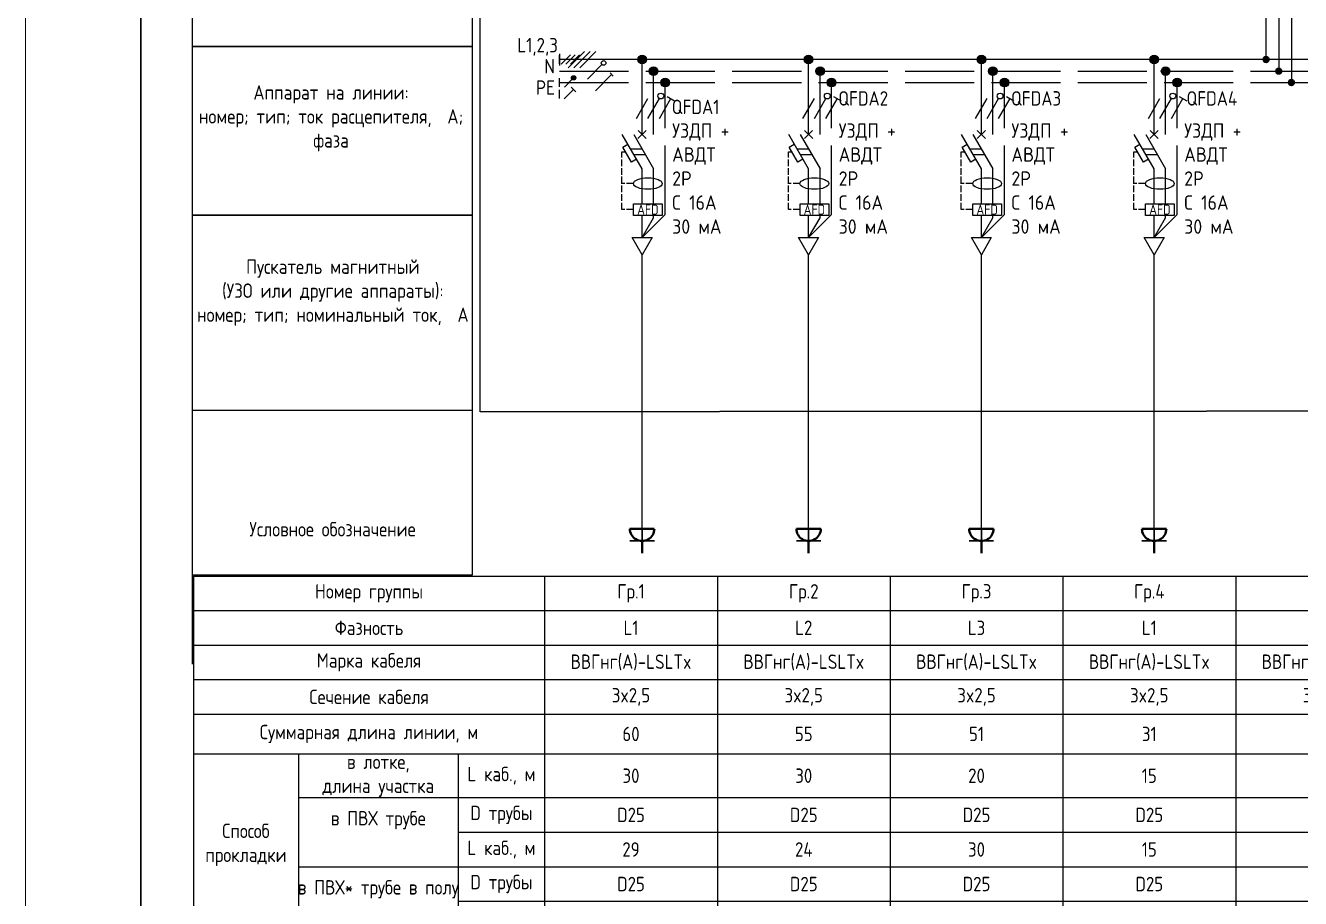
# Model space of a CAD drawing. Header units: millimetres. Extents: x -32 to 417638015, y -35 to 175284279.
# Drawn here: x 1204522 to 1226662, y 38700 to 53860 of the extents above; entities that cross this region are included whole.
import ezdxf
from ezdxf.enums import TextEntityAlignment as Align

# ---------------------------------------------------------------- set-up
doc = ezdxf.new("R2010")
doc.units = ezdxf.units.MM
doc.linetypes.add('ACAD_ISO02W100', pattern=[15, 12, -3])
doc.linetypes.add('DASHED2', pattern=[0.375, 0.25, -0.125])
for name, color, linetype in [('4_Однолинейная схема', 7, 'Continuous'), ('A-HATCH-WALL', 7, 'Continuous'), ('RAMKA', 7, 'Continuous')]:
    doc.layers.add(name, color=color, linetype=linetype)
doc.layers.add('A-ANNO-NOTE', color=7, linetype='Continuous', lineweight=5)
doc.layers.add('ЭОМ_Розетки быт', color=5, linetype='Continuous', lineweight=30)
doc.styles.add('Arial Narrow', font='GOST_Common.ttf', dxfattribs={"width": 0.9, "height": 2.5})
doc.styles.add('DS23_Isopeur', font='isocpeur.ttf')
doc.styles.add('GOST Common', font='GOST_Common.ttf', dxfattribs={"width": 0.9, "height": 350})
doc.styles.add('GOST Common ISO', font='GOST_Common.ttf', dxfattribs={"width": 0.9, "height": 2.5})
doc.styles.add('ISOCPEUR', font='isocpeur.ttf', dxfattribs={"width": 0.85, "height": 275})
doc.styles.add('RAMKA', font='isocpeur.ttf', dxfattribs={"oblique": 15, "height": 5})
doc.styles.get("Standard").update_dxf_attribs({"font": 'arial.ttf'})

# ---------------------------------------------------------------- blocks, each defined once
blk = doc.blocks.new('TSL_Пояснение для щита - TSL_Пояснение для щита-779833-ЩТ-1_1 _Р_ _')
blk.add_line((-75.05, 36.82), (-26.45, 36.82))
blk.add_line((-75.05, 36.82), (-26.45, 36.82))
blk.add_lwpolyline([(-75.05, 150), (-26.5, 150), (-26.5, 8.18), (-75.05, 8.18)], close=True)
at = {"layer": 'A-ANNO-NOTE', "lineweight": 30}
for p, q in [((-75, 130), (-26.41, 130)), ((-75, 100), (-26.41, 100)), ((-75, 70.67), (-26.41, 70.67))]:
    blk.add_line(p, q, dxfattribs=at)
at = {"insert": (-50.75, 16.14), "char_height": 2.5, "width": 48.595, "attachment_point": 5, "style": 'ISOCPEUR'}
blk.add_mtext('Условное обозначение', dxfattribs=at)
at = {"layer": 'A-ANNO-NOTE', "char_height": 2.5, "style": 'Arial Narrow'}
for s, insert, width, attachment_point in [('\\pxqc;Источник питания', (-50.7, 140), 48.5948, 5), ('\\fArial Narrow|b0|i0|c204|p34|; ', (-42.14, 141.21), 0.962, 1), ('\\pxqc;Аппарат на вводе \\P(выключатель автоматический или выключатель нагрузки): \\Pномер; тип; ток расцепителя или номинальный ток, А', (-51.01, 115), 49.2171, 5), ('\\fArial Narrow|b0|i0|c204|p34|; ', (-43.26, 124.54), 0.962, 1), ('\\fArial Narrow|b0|i0|c204|p34|; ', (-39.29, 124.54), 0.962, 1), ('\\fArial Narrow|b0|i0|c204|p34|; ', (-47.03, 120.38), 0.962, 1), ('\\fArial Narrow|b0|i0|c204|p34|; ', (-24.74, 120.38), 0.962, 1), ('\\fArial Narrow|b0|i0|c204|p34|; ', (-19.11, 120.38), 0.962, 1), ('\\fArial Narrow|b0|i0|c204|p34|; ', (-40.55, 116.21), 0.962, 1), ('\\fArial Narrow|b0|i0|c204|p34|; ', (-53.84, 112.04), 0.962, 1), ('\\fArial Narrow|b0|i0|c204|p34|; ', (-35.85, 112.04), 0.962, 1), ('\\fArial Narrow|b0|i0|c204|p34|; ', (-30.23, 112.04), 0.962, 1), ('\\fArial Narrow|b0|i0|c204|p34|; ', (-11.04, 112.04), 0.962, 1), ('\\pxqc;Аппарат на линии: \\P\\pq*;номер; тип; ток расцепителя,  А; фаза', (-51.01, 87.5), 49.2171, 5), ('\\fArial Narrow|b0|i0|c204|p34|; ', (-43.7, 92.88), 0.962, 1), ('\\fArial Narrow|b0|i0|c204|p34|; ', (-39.73, 92.88), 0.962, 1), ('\\fArial Narrow|b0|i0|c204|p34|; ', (-58.58, 88.71), 0.962, 1), ('\\fArial Narrow|b0|i0|c204|p34|; ', (-37.62, 88.71), 0.962, 1), ('\\fArial Narrow|b0|i0|c204|p34|; ', (-10.36, 88.71), 0.481, 1), ('\\fArial Narrow|b0|i0|c204|p34|; ', (-43.17, 72.88), 0.962, 1), ('\\fArial Narrow|b0|i0|c204|p34|; ', (-54.55, 68.71), 0.962, 1), ('\\fArial Narrow|b0|i0|c204|p34|; ', (-48.93, 68.71), 0.962, 1), ('\\fArial Narrow|b0|i0|c204|p34|; ', (-39.2, 68.71), 0.962, 1), ('\\fArial Narrow|b0|i0|c204|p34|; ', (-29.55, 64.54), 0.962, 1), ('Пускатель магнитный\\P(УЗО или другие аппараты):\\Pномер; тип; номинальный ток,  А', (-50.7, 57.23), 48.5948, 5), ('\\fArial Narrow|b0|i0|c204|p34|; ', (-40.12, 10.8), 0.962, 1), ('\\fArial Narrow|b0|i0|c204|p34|; ', (-40.32, 6.63), 0.962, 1), ('\\fArial Narrow|b0|i0|c204|p34|; ', (-38.21, -3.79), 0.962, 1), ('\\fArial Narrow|b0|i0|c204|p34|; ', (-35.76, -43.79), 0.962, 1)]:
    blk.add_mtext(s, dxfattribs=dict(at, insert=insert, width=width, attachment_point=attachment_point))
at = {"layer": 'A-ANNO-NOTE', "char_height": 2.5, "width": 0.962, "attachment_point": 1, "rotation": 90, "style": 'Arial Narrow'}
for insert in [(-31.63, 55.01), (-27.46, 42.11), (-59.96, 39.75), (-31.63, 29.87)]:
    blk.add_mtext('\\fArial Narrow|b0|i0|c204|p34|; ', dxfattribs=dict(at, insert=insert))
blk = doc.blocks.new('TSL_SHM_УГО_Точка - TSL_SHM_УГО_Точка-779818-ЩТ-1_1 _Р_ _')
at = {"layer": 'A-ANNO-NOTE', "lineweight": 30}
h = blk.add_hatch(color=256, dxfattribs=at)
edge = h.paths.add_edge_path()
edge.add_arc((0, 0), 0.5, 0, 360)
blk.add_circle((0, 0), 0.5, dxfattribs=at)
blk = doc.blocks.new('*U870')
at = {"layer": '4_Однолинейная схема'}
for p, q in [((0, 1), (0, -1)), ((347.29, 0), (0, 0))]:
    blk.add_line(p, q, dxfattribs=at)
at = {"layer": '4_Однолинейная схема', "color": 1}
for p, q in [((1.51, -1.41), (4.34, 1.41)), ((2.51, -1.41), (5.34, 1.41)), ((3.51, -1.41), (6.34, 1.41)), ((4.84, -3.41), (7.38, -0.87)), ((6.23, -5.41), (9.06, -2.59))]:
    blk.add_line(p, q, dxfattribs=at)
at = {"layer": '4_Однолинейная схема', "linetype": 'ACAD_ISO02W100'}
for p, q in [((0, -2), (347.29, -2)), ((0, -4), (347.29, -4))]:
    blk.add_line(p, q, dxfattribs=at)
at = {"layer": '4_Однолинейная схема', "color": 1}
blk.add_lwpolyline([(9.34, -2.86), (8.78, -2.31)], dxfattribs=at)
blk.add_circle((7.67, -0.59), 0.404, dxfattribs=at)
at = {"layer": '4_Однолинейная схема', "style": 'GOST Common ISO', "width": 0.9}
for s, p in [('L1,2,3', (-7.33, 1.25)), ('N', (-2.64, -2.41)), ('PE', (-4.09, -6.11))]:
    blk.add_text(s, height=2.5, dxfattribs=at).set_placement(p)
blk = doc.blocks.new('*U874')
at = {"lineweight": -2}
h = blk.add_hatch(color=256, dxfattribs=at)
h.dxf.hatch_style = 1
edge = h.paths.add_edge_path()
edge.add_arc((0, 0), 0.75, 0, 360)
at = {"layer": 'A-HATCH-WALL', "lineweight": -2}
h = blk.add_hatch(color=256, dxfattribs=at)
h.dxf.hatch_style = 1
edge = h.paths.add_edge_path()
edge.add_arc((2, -2), 0.75, 0, 360)
h = blk.add_hatch(color=256, dxfattribs=at)
h.dxf.hatch_style = 1
edge = h.paths.add_edge_path()
edge.add_arc((4, -4), 0.75, 0, 360)
at = {"lineweight": -2}
for points in [[(0, -13), (0, 0)], [(0, -25.05), (0, -19), (-3.46, -13)], [(-1.46, -13), (2, -19)], [(-0.73, -13.73), (0.69, -12.31)], [(0.71, -13.71), (-0.71, -12.29)], [(-0.98, -17.3), (-1.85, -17.8), (-3.35, -15.2), (-2.48, -14.7)], [(-2.02, -15.5), (-0.02, -15.5)], [(-1.44, -16.5), (0.56, -16.5)], [(0, -30.92), (0, -27.05)]]:
    blk.add_lwpolyline(points, dxfattribs=at)
at = {"linetype": 'ACAD_ISO02W100', "lineweight": -2}
for points in [[(2, -13), (2, -2)], [(4, -26.92), (4, -4)], [(2, -25.05), (2, -19)], [(0, -30.92), (4, -26.92)], [(0, -30.92), (2, -27.46), (2, -26.97)]]:
    blk.add_lwpolyline(points, dxfattribs=at)
at = {"color": 1, "lineweight": -2}
for points in [[(4.35, -6.39), (5.65, -7.14)], [(-1, -10.23), (1, -6.77)], [(1, -10.23), (3, -6.77)], [(3, -10.23), (5, -6.77)]]:
    blk.add_lwpolyline(points, dxfattribs=at)
at = {"color": 1, "linetype": 'ACAD_ISO02W100', "lineweight": -2, "ltscale": 0.1}
for points in [[(-3.5, -21.53), (-3.5, -21.53), (-3.5, -16), (-2.89, -16)], [(-1.5, -21.53), (-3.5, -21.53)], [(-1.5, -26.05), (-3.5, -26.05), (-3.5, -21.53)]]:
    blk.add_lwpolyline(points, dxfattribs=at)
at = {"lineweight": -2}
blk.add_lwpolyline([(0, -33.92), (-1.73, -30.92), (1.73, -30.92)], close=True, dxfattribs=at)
for centre in [(0, 0), (2, -2), (4, -4)]:
    blk.add_circle(centre, 0.75, dxfattribs=at)
at = {"color": 1, "lineweight": -2}
blk.add_circle((3.25, -6.33), 0.5, dxfattribs=at)
at = {"lineweight": -2}
blk.add_ellipse((1, -21.53), major_axis=(2.5, 0), ratio=0.4, dxfattribs=at)
at = {"style": 'GOST Common ISO', "width": 0.9}
blk.add_attdef('ФАЗА', text='', height=2.5, dxfattribs=at).set_placement((0, 2), align=Align.CENTER)
at = {"lineweight": -2}
blk.add_wipeout([(-1.49, -25.05), (3.5, -25.05), (3.5, -27.05), (-1.49, -27.05)], dxfattribs=at)
blk.add_lwpolyline([(3.5, -27.05), (-1.49, -27.05), (-1.49, -25.05), (3.5, -25.05)], close=True, dxfattribs=at)
at = {"lineweight": -2, "insert": (1, -26.05), "char_height": 1.75, "attachment_point": 5, "style": 'GOST Common ISO'}
blk.add_mtext_dynamic_manual_height_columns('AFD', width=4.9912, gutter_width=12.5, heights=[0], dxfattribs=at)
blk = doc.blocks.new('*T1221')
at = {"color": 0, "linetype": 'ByBlock', "lineweight": -2, "transparency": 16777216}
for p, q in [((0, 0), (35552, 0)), ((0, 0), (0, -13428)), ((6097, 0), (6097, -13428)), ((9097, 0), (9097, -13428)), ((12097, 0), (12097, -13428)), ((15097, 0), (15097, -13428)), ((18097, 0), (18097, -13428)), ((21097, 0), (21097, -13428)), ((24097, 0), (24097, -13428)), ((27097, 0), (27097, -13428)), ((30097, 0), (30097, -13428)), ((33097, 0), (33097, -13428)), ((35552, 0), (35552, -13428)), ((0, -600), (35552, -600)), ((0, -1200), (35552, -1200)), ((0, -1800), (35552, -1800)), ((0, -2400), (35552, -2400)), ((0, -3087), (35552, -3087)), ((1822, -3087), (1822, -6249)), ((4597, -3087), (4597, -6249)), ((1822, -3849), (35552, -3849)), ((4597, -4449), (35552, -4449)), ((1822, -5049), (35552, -5049)), ((4597, -5649), (35552, -5649)), ((0, -6249), (35552, -6249)), ((0, -7005), (35552, -7005)), ((0, -7605), (35552, -7605)), ((0, -8205), (35552, -8205)), ((0, -8805), (35552, -8805)), ((0, -9405), (35552, -9405)), ((0, -11833), (35552, -11833)), ((0, -13428), (35552, -13428))]:
    blk.add_line(p, q, dxfattribs=at)
at = {"layer": 'Defpoints', "color": 8, "linetype": 'ByBlock', "lineweight": 0, "transparency": 16777216}
for p, q in [((0, -13428), (0, -14322)), ((6097, -13428), (6097, -14322)), ((9097, -13428), (9097, -14322)), ((12097, -13428), (12097, -14322)), ((15097, -13428), (15097, -14322)), ((18097, -13428), (18097, -14322)), ((21097, -13428), (21097, -14322)), ((24097, -13428), (24097, -14322)), ((27097, -13428), (27097, -14322)), ((30097, -13428), (30097, -14322)), ((33097, -13428), (33097, -14322)), ((35552, -13428), (35552, -14322)), ((0, -13678), (35552, -13678)), ((0, -13888), (35552, -13888)), ((0, -14053), (35552, -14053)), ((0, -14322), (35552, -14322))]:
    blk.add_line(p, q, dxfattribs=at)
at = {"color": 0, "transparency": 16777216, "attachment_point": 5, "style": 'ISOCPEUR'}
for s, insert, char_height, width in [('{\\fISOCPEUR|b0|i0|c0;Номер группы', (3048, -300), 250, 6076.6), ('Гр.1', (7597, -300), 250, 2980), ('Гр.2', (10597, -300), 250, 2980), ('Гр.3', (13597, -300), 250, 2980), ('Гр.4', (16597, -300), 250, 2980), ('Гр.5', (19597, -300), 250, 2980), ('Гр.6', (22597, -300), 250, 2980), ('Гр.7', (25597, -300), 250, 2980), ('Гр.8', (28597, -300), 250, 2980), ('Гр.19', (31597, -300), 250, 2980), ('{\\fISOCPEUR|b0|i0|c0;Фазность', (3048, -900), 250, 6076.6), ('L1', (7597, -900), 250, 2980), ('L2', (10597, -900), 250, 2980), ('L3', (13597, -900), 250, 2980), ('L1', (16597, -900), 250, 2980), ('L2', (19597, -900), 250, 2980), ('L3', (22597, -900), 250, 2980), ('L1', (25597, -900), 250, 2980), ('L2', (28597, -900), 250, 2980), ('{\\fISOCPEUR|b0|i0|c0;Марка кабеля', (3048, -1500), 250, 6076.6), ('ВВГнг(A)-LSLTx', (7597, -1500), 250, 2980), ('ВВГнг(A)-LSLTx', (10597, -1500), 250, 2980), ('ВВГнг(A)-LSLTx', (13597, -1500), 250, 2980), ('{\\fISOCPEUR|b0|i0|c0;ВВГнг(A)-LSLTx', (16597, -1500), 250, 2980), ('{\\fISOCPEUR|b0|i0|c0;ВВГнг(A)-LSLTx', (19597, -1500), 250, 2980), ('{\\fISOCPEUR|b0|i0|c0;ВВГнг(A)-LSLTx', (22597, -1500), 250, 2980), ('{\\fISOCPEUR|b0|i0|c0;ВВГнг(A)-LSLTx', (25597, -1500), 250, 2980), ('{\\fISOCPEUR|b0|i0|c0;ВВГнг(A)-LSLTx', (28597, -1500), 250, 2980), ('{\\fISOCPEUR|b0|i0|c0;Сечение кабеля', (3048, -2100), 250, 6076.6), ('3x2,5', (7597, -2100), 250, 2980), ('3x2,5', (10597, -2100), 250, 2980), ('3x2,5', (13597, -2100), 250, 2980), ('3x2,5', (16597, -2100), 250, 2980), ('3x2,5', (19597, -2100), 250, 2980), ('3x2,5', (22597, -2100), 250, 2980), ('3x2,5', (25597, -2100), 250, 2980), ('3x2,5', (28597, -2100), 250, 2980), ('{\\fISOCPEUR|b0|i0|c0;Суммарная длина линии, м', (3048, -2743), 250, 6076.6), ('60', (7597, -2743), 250, 2980), ('55', (10597, -2743), 250, 2980), ('51', (13597, -2743), 250, 2980), ('31', (16597, -2743), 250, 2980), ('33', (19597, -2743), 250, 2980), ('30', (22597, -2743), 250, 2980), ('38', (25597, -2743), 250, 2980), ('8', (28597, -2743), 250, 2980), ('307.3000', (34324, -2743), 50, 2435.33), ('в лотке, \\Pдлина участка', (3209, -3468), 250, 2755.56), ('L каб., м', (5347, -3468), 250, 1479.52), ('30', (7597, -3468), 250, 2980), ('30', (10597, -3468), 250, 2980), ('20', (13597, -3468), 250, 2980), ('15', (16597, -3468), 250, 2980), ('9', (19597, -3468), 250, 2980), ('7', (22597, -3468), 250, 2980), ('15', (25597, -3468), 250, 2980), ('2', (28597, -3468), 250, 2980), ('128.0000', (34324, -3468), 50, 2435.33), ('в ПВХ трубе \\P  ', (3209, -4449), 250, 2755.56), ('D трубы', (5347, -4149), 250, 1479.52), ('D25 ', (7597, -4149), 250, 2980), ('D25 ', (10597, -4149), 250, 2980), ('D25 ', (13597, -4149), 250, 2980), ('D25 ', (16597, -4149), 250, 2980), ('D25 ', (19597, -4149), 250, 2980), ('D25 ', (22597, -4149), 250, 2980), ('D25 ', (25597, -4149), 250, 2980), ('D25 ', (28597, -4149), 250, 2980), ('Способ прокладки', (911, -4668), 250, 1801.52), ('L каб., м', (5347, -4749), 250, 1479.52), ('29', (7597, -4749), 250, 2980), ('24', (10597, -4749), 250, 2980), ('30', (13597, -4749), 250, 2980), ('15', (16597, -4749), 250, 2980), ('22', (19597, -4749), 250, 2980), ('21', (22597, -4749), 250, 2980), ('21', (25597, -4749), 250, 2980), ('6', (28597, -4749), 250, 2980), ('169.3000', (34324, -4749), 50, 2435.33), ('в ПВХ* трубе в полу \\P  ', (3209, -5649), 250, 2755.56), ('D трубы', (5347, -5349), 250, 1479.52), ('D25 ', (7597, -5349), 250, 2980), ('D25 ', (10597, -5349), 250, 2980), ('D25 ', (13597, -5349), 250, 2980), ('D25 ', (16597, -5349), 250, 2980), ('D25 ', (19597, -5349), 250, 2980), ('D25 ', (22597, -5349), 250, 2980), ('D25 ', (25597, -5349), 250, 2980), ('D25 ', (28597, -5349), 250, 2980), ('L каб., м', (5347, -5949), 250, 1479.52), ('1', (7597, -5949), 250, 2980), ('1', (10597, -5949), 250, 2980), ('1', (13597, -5949), 250, 2980), ('1', (16597, -5949), 250, 2980), ('2', (19597, -5949), 250, 2980), ('2', (22597, -5949), 250, 2980), ('2', (25597, -5949), 250, 2980), ('0', (28597, -5949), 250, 2980), ('Установленная мощность, кВт', (3048, -6627), 250, 6076.6), ('1.75', (7597, -6627), 250, 2980), ('1.40', (10597, -6627), 250, 2980), ('1.40', (13597, -6627), 250, 2980), ('1.40', (16597, -6627), 250, 2980), ('1.90', (19597, -6627), 250, 2980), ('1.40', (22597, -6627), 250, 2980), ('1.40', (25597, -6627), 250, 2980), ('1.60', (28597, -6627), 250, 2980), ('12.2500', (34324, -6627), 50, 2435.33), ('Коэффициент мощности', (3048, -7305), 250, 6076.6), ('0,90', (7597, -7305), 250, 2980), ('0,90', (10597, -7305), 250, 2980), ('0,90', (13597, -7305), 250, 2980), ('0,90', (16597, -7305), 250, 2980), ('0,90', (19597, -7305), 250, 2980), ('0,90', (22597, -7305), 250, 2980), ('0,90', (25597, -7305), 250, 2980), ('0,80', (28597, -7305), 250, 2980), ('0.8500', (34324, -7305), 50, 2435.33), ('Ток, А', (3048, -7905), 250, 6076.6), ('8,84', (7597, -7905), 250, 2980), ('7,07', (10597, -7905), 250, 2980), ('7,07', (13597, -7905), 250, 2980), ('7,07', (16597, -7905), 250, 2980), ('9,60', (19597, -7905), 250, 2980), ('7,07', (22597, -7905), 250, 2980), ('7,07', (25597, -7905), 250, 2980), ('9,09', (28597, -7905), 250, 2980), ('21,90', (34324, -7905), 50, 2435.33), ('{\\fISOCPEUR|b0|i0|c0;Потеря напряжения, %', (3048, -8505), 250, 6076.6), ('1,65', (7597, -8505), 250, 2980), ('1,21', (10597, -8505), 250, 2980), ('2,21', (13597, -8505), 250, 2980), ('1,10', (16597, -8505), 250, 2980), ('1,59', (19597, -8505), 250, 2980), ('1,06', (22597, -8505), 250, 2980), ('1,34', (25597, -8505), 250, 2980), ('0,39', (28597, -8505), 250, 2980), ('{\\fISOCPEUR|b0|i0|c0;№ помещения', (3048, -9105), 250, 6076.6), ('322', (7597, -9105), 250, 2980), ('322', (10597, -9105), 250, 2980), ('322', (13597, -9105), 250, 2980), ('313', (16597, -9105), 250, 2980), ('304,321', (19597, -9105), 250, 2980), ('320', (22597, -9105), 250, 2980), ('319', (25597, -9105), 250, 2980), ('312', (28597, -9105), 250, 2980), ('Раб.место учителя, ноутбук.\\PИтер. у-во, Резерв(2шт), {\\W0.85;\\C256;Школьный информатор}', (19597, -10619), 250, 2980), ('Раб.место учителя, ноутбук.\\PИтер. у-во, Моноблок, Резерв', (10597, -10619), 250, 2980), ('Раб.место учителя, ноутбук.\\PИтер. у-во, Резерв(3шт)', (7597, -10619), 250, 2980), ('Раб.место учителя, ноутбук.\\PИтер. у-во, Резерв(2шт)', (22597, -10619), 250, 2980), ('Раб.место учителя, ноутбук.\\PИтер. у-во, Резерв(2шт)', (25597, -10619), 250, 2980), ('Моноблок, Телевизор, \\PРезерв(2шт)', (16597, -10619), 250, 2980), ('Наименование электроприемника', (3048, -10619), 250, 6076.6), ('Моноблок(3шт), Резерв', (13597, -10619), 250, 2980), ('Электросушитель', (28597, -10619), 250, 2980), ('Компьютеры и ноутбуки,  учебное оборудование', (7597, -12631), 250, 2980), ('Компьютеры и ноутбуки,  учебное оборудование', (10597, -12631), 250, 2980), ('Компьютеры и ноутбуки,  учебное оборудование', (13597, -12631), 250, 2980), ('Компьютеры и ноутбуки,  учебное оборудование', (16597, -12631), 250, 2980), ('Компьютеры и ноутбуки,  учебное оборудование', (19597, -12631), 250, 2980), ('Компьютеры и ноутбуки,  учебное оборудование', (25597, -12631), 250, 2980), ('  учебное оборудование', (22597, -12631), 250, 2980), ('Тип оборудования', (3048, -12631), 250, 6076.6), ('Электросушители', (28597, -12631), 250, 2980), ('Резерв', (31597, -12631), 250, 2980)]:
    blk.add_mtext(s, dxfattribs=dict(at, insert=insert, char_height=char_height, width=width))
at = {"color": 255, "transparency": 16777216, "char_height": 10, "attachment_point": 5, "style": 'ISOCPEUR'}
for s, insert, width in [('Коэф спроса', (3048, -13553), 6076.6), ('0,40', (7597, -13553), 2980), ('0,15', (10597, -13553), 2980), ('0,50', (13597, -13553), 2980), ('0,20', (16597, -13553), 2980), ('0,20', (19597, -13553), 2980), ('0,20', (22597, -13553), 2980), ('0,80', (25597, -13553), 2980), ('0,15', (31597, -13553), 2980), ('0,30', (34324, -13553), 2435.33), ('0,70', (7597, -13783), 2980), ('0,21', (10597, -13783), 2980), ('0,70', (13597, -13783), 2980), ('0,28', (16597, -13783), 2980), ('0,38', (19597, -13783), 2980), ('0,28', (22597, -13783), 2980), ('1,12', (25597, -13783), 2980), ('####', (31597, -13783), 2980), ('3.6700', (34324, -13783), 2435.33), ('Полная расчетная мощность', (3048, -13970), 6076.6), ('0,78', (7597, -13970), 2980), ('0,23', (10597, -13970), 2980), ('0,78', (13597, -13970), 2980), ('0,31', (16597, -13970), 2980), ('0,42', (19597, -13970), 2980), ('0,31', (22597, -13970), 2980), ('1,24', (25597, -13970), 2980), ('####', (31597, -13970), 2980), ('4.0778', (34324, -13970), 2435.33), ('Косинус Итог', (3048, -14187), 6076.6), ('0.9000', (34324, -14187), 2435.33)]:
    blk.add_mtext(s, dxfattribs=dict(at, insert=insert, width=width))
blk = doc.blocks.new('*U865')
at = {"lineweight": -2}
h = blk.add_hatch(color=256, dxfattribs=at)
h.dxf.hatch_style = 1
edge = h.paths.add_edge_path()
edge.add_arc((0, 0), 0.75, 0, 360)
at = {"layer": 'A-HATCH-WALL', "lineweight": -2}
h = blk.add_hatch(color=256, dxfattribs=at)
h.dxf.hatch_style = 1
edge = h.paths.add_edge_path()
edge.add_arc((2, -2), 0.75, 0, 360)
h = blk.add_hatch(color=256, dxfattribs=at)
h.dxf.hatch_style = 1
edge = h.paths.add_edge_path()
edge.add_arc((4, -4), 0.75, 0, 360)
at = {"lineweight": -2}
for points in [[(0, -13), (0, 0)], [(0, -25.05), (0, -19), (-3.46, -13)], [(-1.46, -13), (2, -19)], [(-0.73, -13.73), (0.69, -12.31)], [(0.71, -13.71), (-0.71, -12.29)], [(-0.98, -17.3), (-1.85, -17.8), (-3.35, -15.2), (-2.48, -14.7)], [(-2.02, -15.5), (-0.02, -15.5)], [(-1.44, -16.5), (0.56, -16.5)], [(0, -30.92), (0, -27.05)]]:
    blk.add_lwpolyline(points, dxfattribs=at)
at = {"linetype": 'ACAD_ISO02W100', "lineweight": -2}
for points in [[(2, -13), (2, -2)], [(4, -26.92), (4, -4)], [(2, -25.05), (2, -19)], [(0, -30.92), (4, -26.92)], [(0, -30.92), (2, -27.46), (2, -26.97)]]:
    blk.add_lwpolyline(points, dxfattribs=at)
at = {"color": 1, "lineweight": -2}
for points in [[(4.35, -6.39), (5.65, -7.14)], [(-1, -10.23), (1, -6.77)], [(1, -10.23), (3, -6.77)], [(3, -10.23), (5, -6.77)]]:
    blk.add_lwpolyline(points, dxfattribs=at)
at = {"color": 1, "linetype": 'ACAD_ISO02W100', "lineweight": -2, "ltscale": 0.1}
for points in [[(-3.5, -21.53), (-3.5, -21.53), (-3.5, -16), (-2.89, -16)], [(-1.5, -21.53), (-3.5, -21.53)], [(-1.5, -26.05), (-3.5, -26.05), (-3.5, -21.53)]]:
    blk.add_lwpolyline(points, dxfattribs=at)
at = {"lineweight": -2}
blk.add_lwpolyline([(0, -33.92), (-1.73, -30.92), (1.73, -30.92)], close=True, dxfattribs=at)
for centre in [(0, 0), (2, -2), (4, -4)]:
    blk.add_circle(centre, 0.75, dxfattribs=at)
at = {"color": 1, "lineweight": -2}
blk.add_circle((3.25, -6.33), 0.5, dxfattribs=at)
at = {"lineweight": -2}
blk.add_ellipse((1, -21.53), major_axis=(2.5, 0), ratio=0.4, dxfattribs=at)
at = {"style": 'GOST Common ISO', "width": 0.9}
blk.add_attdef('ФАЗА', text='', height=2.5, dxfattribs=at).set_placement((0, 2), align=Align.CENTER)
at = {"lineweight": -2}
blk.add_wipeout([(-1.49, -25.05), (3.5, -25.05), (3.5, -27.05), (-1.49, -27.05)], dxfattribs=at)
blk.add_lwpolyline([(3.5, -27.05), (-1.49, -27.05), (-1.49, -25.05), (3.5, -25.05)], close=True, dxfattribs=at)
at = {"lineweight": -2, "insert": (1, -26.05), "char_height": 1.75, "attachment_point": 5, "style": 'GOST Common ISO'}
blk.add_mtext_dynamic_manual_height_columns('AFD', width=4.9912, gutter_width=12.5, heights=[0], dxfattribs=at)
blk = doc.blocks.new('*U866')
at = {"lineweight": -2}
h = blk.add_hatch(color=256, dxfattribs=at)
h.dxf.hatch_style = 1
edge = h.paths.add_edge_path()
edge.add_arc((0, 0), 0.75, 0, 360)
at = {"layer": 'A-HATCH-WALL', "lineweight": -2}
h = blk.add_hatch(color=256, dxfattribs=at)
h.dxf.hatch_style = 1
edge = h.paths.add_edge_path()
edge.add_arc((2, -2), 0.75, 0, 360)
h = blk.add_hatch(color=256, dxfattribs=at)
h.dxf.hatch_style = 1
edge = h.paths.add_edge_path()
edge.add_arc((4, -4), 0.75, 0, 360)
at = {"lineweight": -2}
for points in [[(0, -13), (0, 0)], [(0, -25.05), (0, -19), (-3.46, -13)], [(-1.46, -13), (2, -19)], [(-0.73, -13.73), (0.69, -12.31)], [(0.71, -13.71), (-0.71, -12.29)], [(-0.98, -17.3), (-1.85, -17.8), (-3.35, -15.2), (-2.48, -14.7)], [(-2.02, -15.5), (-0.02, -15.5)], [(-1.44, -16.5), (0.56, -16.5)], [(0, -30.92), (0, -27.05)]]:
    blk.add_lwpolyline(points, dxfattribs=at)
at = {"linetype": 'ACAD_ISO02W100', "lineweight": -2}
for points in [[(2, -13), (2, -2)], [(4, -26.92), (4, -4)], [(2, -25.05), (2, -19)], [(0, -30.92), (4, -26.92)], [(0, -30.92), (2, -27.46), (2, -26.97)]]:
    blk.add_lwpolyline(points, dxfattribs=at)
at = {"color": 1, "lineweight": -2}
for points in [[(4.35, -6.39), (5.65, -7.14)], [(-1, -10.23), (1, -6.77)], [(1, -10.23), (3, -6.77)], [(3, -10.23), (5, -6.77)]]:
    blk.add_lwpolyline(points, dxfattribs=at)
at = {"color": 1, "linetype": 'ACAD_ISO02W100', "lineweight": -2, "ltscale": 0.1}
for points in [[(-3.5, -21.53), (-3.5, -21.53), (-3.5, -16), (-2.89, -16)], [(-1.5, -21.53), (-3.5, -21.53)], [(-1.5, -26.05), (-3.5, -26.05), (-3.5, -21.53)]]:
    blk.add_lwpolyline(points, dxfattribs=at)
at = {"lineweight": -2}
blk.add_lwpolyline([(0, -33.92), (-1.73, -30.92), (1.73, -30.92)], close=True, dxfattribs=at)
for centre in [(0, 0), (2, -2), (4, -4)]:
    blk.add_circle(centre, 0.75, dxfattribs=at)
at = {"color": 1, "lineweight": -2}
blk.add_circle((3.25, -6.33), 0.5, dxfattribs=at)
at = {"lineweight": -2}
blk.add_ellipse((1, -21.53), major_axis=(2.5, 0), ratio=0.4, dxfattribs=at)
at = {"style": 'GOST Common ISO', "width": 0.9}
blk.add_attdef('ФАЗА', text='', height=2.5, dxfattribs=at).set_placement((0, 2), align=Align.CENTER)
at = {"lineweight": -2}
blk.add_wipeout([(-1.49, -25.05), (3.5, -25.05), (3.5, -27.05), (-1.49, -27.05)], dxfattribs=at)
blk.add_lwpolyline([(3.5, -27.05), (-1.49, -27.05), (-1.49, -25.05), (3.5, -25.05)], close=True, dxfattribs=at)
at = {"lineweight": -2, "insert": (1, -26.05), "char_height": 1.75, "attachment_point": 5, "style": 'GOST Common ISO'}
blk.add_mtext_dynamic_manual_height_columns('AFD', width=4.9912, gutter_width=12.5, heights=[0], dxfattribs=at)
blk = doc.blocks.new('*U855')
at = {"lineweight": -2}
h = blk.add_hatch(color=256, dxfattribs=at)
h.dxf.hatch_style = 1
edge = h.paths.add_edge_path()
edge.add_arc((0, 0), 0.75, 0, 360)
at = {"layer": 'A-HATCH-WALL', "lineweight": -2}
h = blk.add_hatch(color=256, dxfattribs=at)
h.dxf.hatch_style = 1
edge = h.paths.add_edge_path()
edge.add_arc((2, -2), 0.75, 0, 360)
h = blk.add_hatch(color=256, dxfattribs=at)
h.dxf.hatch_style = 1
edge = h.paths.add_edge_path()
edge.add_arc((4, -4), 0.75, 0, 360)
at = {"lineweight": -2}
for points in [[(0, -13), (0, 0)], [(0, -25.05), (0, -19), (-3.46, -13)], [(-1.46, -13), (2, -19)], [(-0.73, -13.73), (0.69, -12.31)], [(0.71, -13.71), (-0.71, -12.29)], [(-0.98, -17.3), (-1.85, -17.8), (-3.35, -15.2), (-2.48, -14.7)], [(-2.02, -15.5), (-0.02, -15.5)], [(-1.44, -16.5), (0.56, -16.5)], [(0, -30.92), (0, -27.05)]]:
    blk.add_lwpolyline(points, dxfattribs=at)
at = {"linetype": 'ACAD_ISO02W100', "lineweight": -2}
for points in [[(2, -13), (2, -2)], [(4, -26.92), (4, -4)], [(2, -25.05), (2, -19)], [(0, -30.92), (4, -26.92)], [(0, -30.92), (2, -27.46), (2, -26.97)]]:
    blk.add_lwpolyline(points, dxfattribs=at)
at = {"color": 1, "lineweight": -2}
for points in [[(4.35, -6.39), (5.65, -7.14)], [(-1, -10.23), (1, -6.77)], [(1, -10.23), (3, -6.77)], [(3, -10.23), (5, -6.77)]]:
    blk.add_lwpolyline(points, dxfattribs=at)
at = {"color": 1, "linetype": 'ACAD_ISO02W100', "lineweight": -2, "ltscale": 0.1}
for points in [[(-3.5, -21.53), (-3.5, -21.53), (-3.5, -16), (-2.89, -16)], [(-1.5, -21.53), (-3.5, -21.53)], [(-1.5, -26.05), (-3.5, -26.05), (-3.5, -21.53)]]:
    blk.add_lwpolyline(points, dxfattribs=at)
at = {"lineweight": -2}
blk.add_lwpolyline([(0, -33.92), (-1.73, -30.92), (1.73, -30.92)], close=True, dxfattribs=at)
for centre in [(0, 0), (2, -2), (4, -4)]:
    blk.add_circle(centre, 0.75, dxfattribs=at)
at = {"color": 1, "lineweight": -2}
blk.add_circle((3.25, -6.33), 0.5, dxfattribs=at)
at = {"lineweight": -2}
blk.add_ellipse((1, -21.53), major_axis=(2.5, 0), ratio=0.4, dxfattribs=at)
at = {"style": 'GOST Common ISO', "width": 0.9}
blk.add_attdef('ФАЗА', text='', height=2.5, dxfattribs=at).set_placement((0, 2), align=Align.CENTER)
at = {"lineweight": -2}
blk.add_wipeout([(-1.49, -25.05), (3.5, -25.05), (3.5, -27.05), (-1.49, -27.05)], dxfattribs=at)
blk.add_lwpolyline([(3.5, -27.05), (-1.49, -27.05), (-1.49, -25.05), (3.5, -25.05)], close=True, dxfattribs=at)
at = {"lineweight": -2, "insert": (1, -26.05), "char_height": 1.75, "attachment_point": 5, "style": 'GOST Common ISO'}
blk.add_mtext_dynamic_manual_height_columns('AFD', width=4.9912, gutter_width=12.5, heights=[0], dxfattribs=at)
blk = doc.blocks.new('*U863')
at = {"lineweight": 5, "transparency": 33554687}
blk.add_lwpolyline([(0, 0), (0, 420), (594, 420), (594, 0)], close=True, dxfattribs=at)
at = {"lineweight": 30, "transparency": 33554687}
blk.add_lwpolyline([(20, 5), (20, 415), (589, 415), (589, 5)], close=True, dxfattribs=at)
at = {"lineweight": 9, "transparency": 33554687, "oblique": 15, "width": 0.9}
blk.add_attdef('ОБЪЕКТ', text='', height=2.5, dxfattribs=at).set_placement((529, 42.5), align=Align.MIDDLE_CENTER)
at = {"transparency": 33554687, "style": 'RAMKA', "oblique": 15, "width": 0.9}
for tag, height, p in [('СТРАНИЦА', 0.00025, (588.9995, 414.9996)), ('ДАТА1', 2.5, (464, 32.5)), ('ДАТА2', 2.5, (464, 27.5)), ('СТАДИЯ', 2.5, (546.5, 25)), ('ЛИСТ', 2.5, (561.5, 25)), ('ЛИСТОВ', 2.5, (579, 25)), ('ДАТА3', 2.5, (464, 22.5)), ('ДАТА4', 2.5, (464, 17.5)), ('ДАТА5', 2.5, (464, 12.5)), ('ДАТА6', 2.5, (464, 7.5))]:
    blk.add_attdef(tag, text='', height=height, dxfattribs=at).set_placement(p, align=Align.MIDDLE_CENTER)
at = {"transparency": 33554687, "style": 'RAMKA', "oblique": 15, "width": 0.9, "flags": 8}
blk.add_attdef('ШИФР', text='', height=5, dxfattribs=at).set_placement((529, 55), align=Align.MIDDLE_CENTER)
at = {"transparency": 33554687, "style": 'RAMKA', "oblique": 15, "width": 0.9}
for tag, p in [('ДОЛЖНОСТЬ1', (405, 32.5)), ('ФИО1', (425, 32.5)), ('ДОЛЖНОСТЬ2', (405, 27.5)), ('ФИО2', (425, 27.5)), ('ДОЛЖНОСТЬ3', (405, 22.5)), ('ФИО3', (425, 22.5)), ('ДОЛЖНОСТЬ4', (405, 17.5)), ('ФИО4', (425, 17.5)), ('ДОЛЖНОСТЬ5', (405, 12.5)), ('ФИО5', (425, 12.5)), ('ДОЛЖНОСТЬ6', (405, 7.5)), ('ФИО6', (425, 7.5))]:
    blk.add_attdef(tag, text='', height=2.5, dxfattribs=at).set_placement(p, align=Align.MIDDLE_LEFT)
at = {"lineweight": 9, "transparency": 33554687, "oblique": 15, "width": 0.9, "flags": 128}
blk.add_attdef('НАИМЕНОВАНИЕ', text='', height=2.5, dxfattribs=at).set_placement((504, 12.5), align=Align.MIDDLE_CENTER)
at = {"lineweight": 13, "transparency": 33554687, "oblique": 15, "width": 0.9, "flags": 15}
blk.add_attdef('КОМПАНИЯ', text='', height=2.5, dxfattribs=at).set_placement((564, 12.5), align=Align.MIDDLE_CENTER)
at = {"transparency": 33554687, "style": 'RAMKA', "oblique": 15, "width": 0.9, "flags": 8}
blk.add_attdef('ФОРМАТЛИСТА', text='', height=2.5, dxfattribs=at).set_placement((560, 2.5), align=Align.MIDDLE_LEFT)
blk = doc.blocks.new('*U74')
at = {"color": 0, "lineweight": 40}
for p, q in [((18, 249), (-18, -249)), ((249, -18), (499, -37))]:
    blk.add_line(p, q, dxfattribs=at)
at = {"color": 0}
for p, q in [((0, 0), (249, -18)), ((268, 231), (231, -268))]:
    blk.add_line(p, q, dxfattribs=at)
at = {"color": 0, "lineweight": 40}
blk.add_arc((0, 0), 250, 265.799, 85.799, dxfattribs=at)
at = {"color": 7, "style": 'GOST Common', "width": 0.9}
for tag, p in [('КОЛВО', (36, 425)), ('ВЫСОТА', (294, -391))]:
    blk.add_attdef(tag, p, '', height=350, dxfattribs=at)
at = {"color": 7, "linetype": 'ByBlock', "style": 'GOST Common', "width": 0.9}
blk.add_attdef('ГРУППА', text='', height=350, dxfattribs=at).set_placement((-568, 0), align=Align.RIGHT)
blk = doc.blocks.new('*U810')
at = {"linetype": 'ByBlock', "lineweight": -2}
blk.add_lwpolyline([(0, -1), (0, 838.3)], dxfattribs=at)
at = {"layer": 'ЭОМ_Розетки быт', "color": 0, "xscale": 0.15, "yscale": 0.15, "zscale": 0.15, "rotation": 274.1958433846598}
blk.add_blockref('*U74', (0, -1), dxfattribs=at)
at = {"style": 'GOST Common ISO'}
for tag, p in [('ТРАССА', (-0.3, 0)), ('1_СТРОКА', (4.4, 0)), ('2_СТРОКА', (9.2, 0)), ('3_СТРОКА', (13.9, 0)), ('4_СТРОКА', (18.4, -0.2))]:
    blk.add_attdef(tag, p, '', height=2.5, rotation=90, dxfattribs=at)
blk = doc.blocks.new('*U811')
at = {"linetype": 'ByBlock', "lineweight": -2}
blk.add_lwpolyline([(0, -1), (0, 838.3)], dxfattribs=at)
at = {"layer": 'ЭОМ_Розетки быт', "color": 0, "xscale": 0.15, "yscale": 0.15, "zscale": 0.15, "rotation": 274.1958433846598}
blk.add_blockref('*U74', (0, -1), dxfattribs=at)
at = {"style": 'GOST Common ISO'}
for tag, p in [('ТРАССА', (-0.3, 0)), ('1_СТРОКА', (4.4, 0)), ('2_СТРОКА', (9.2, 0)), ('3_СТРОКА', (13.9, 0)), ('4_СТРОКА', (18.4, -0.2))]:
    blk.add_attdef(tag, p, '', height=2.5, rotation=90, dxfattribs=at)
blk = doc.blocks.new('*U812')
at = {"linetype": 'ByBlock', "lineweight": -2}
blk.add_lwpolyline([(0, -1), (0, 838.3)], dxfattribs=at)
at = {"layer": 'ЭОМ_Розетки быт', "color": 0, "xscale": 0.15, "yscale": 0.15, "zscale": 0.15, "rotation": 274.1958433846598}
blk.add_blockref('*U74', (0, -1), dxfattribs=at)
at = {"style": 'GOST Common ISO'}
for tag, p in [('ТРАССА', (-0.3, 0)), ('1_СТРОКА', (4.4, 0)), ('2_СТРОКА', (9.2, 0)), ('3_СТРОКА', (13.9, 0)), ('4_СТРОКА', (18.4, -0.2))]:
    blk.add_attdef(tag, p, '', height=2.5, rotation=90, dxfattribs=at)
blk = doc.blocks.new('*U813')
at = {"linetype": 'ByBlock', "lineweight": -2}
blk.add_lwpolyline([(0, -1), (0, 838.3)], dxfattribs=at)
at = {"layer": 'ЭОМ_Розетки быт', "color": 0, "xscale": 0.15, "yscale": 0.15, "zscale": 0.15, "rotation": 274.1958433846598}
blk.add_blockref('*U74', (0, -1), dxfattribs=at)
at = {"style": 'GOST Common ISO'}
for tag, p in [('ТРАССА', (-0.3, 0)), ('1_СТРОКА', (4.4, 0)), ('2_СТРОКА', (9.2, 0)), ('3_СТРОКА', (13.9, 0)), ('4_СТРОКА', (18.4, -0.2))]:
    blk.add_attdef(tag, p, '', height=2.5, rotation=90, dxfattribs=at)

msp = doc.modelspace()

# ---------------------------------------------------------------- hatches: boundary and pattern name
h = msp.add_hatch(color=5)
h.dxf.hatch_style = 1
edge = h.paths.add_edge_path()
edge.add_arc((1214039, 52951), 37.5, 0, 360)

# ---------------------------------------------------------------- linework, layer by layer
at = {"color": 7}
for p, q in [((1226283, 56756), (1226283, 53068)), ((1226503, 56599), (1226503, 52868)), ((1226063, 53268), (1226063, 56019)), ((1213794, 53195), (1213794, 53345)), ((1213826, 53191), (1213985, 53351)), ((1213905, 53191), (1214064, 53351)), ((1213984, 53191), (1214143, 53351)), ((1213796, 52795), (1213796, 52945)), ((1213880, 52791), (1214039, 52951)), ((1207423, 44153), (1207423, 42768))]:
    msp.add_line(p, q, dxfattribs=at)
at = {"color": 7, "ltscale": 0.5}
for p, q in [((1213794, 52593), (1213794, 52743)), ((1213878, 52588), (1214037, 52747)), ((1213997, 52787), (1214077, 52707))]:
    msp.add_line(p, q, dxfattribs=at)
at = {"linetype": 'DASHED2'}
msp.add_lwpolyline([(1212418, 47151), (1212418, 57354), (1248944, 57354), (1248940, 47176)], close=True, dxfattribs=at)
msp.add_lwpolyline([(1207423, 42768), (1207423, 44768)])
at = {"color": 7}
msp.add_circle((1214039, 52951), 37.5, dxfattribs=at)

# ---------------------------------------------------------------- block references
at = {"xscale": 100, "yscale": 100, "zscale": 100}
msp.add_blockref('TSL_Пояснение для щита - TSL_Пояснение для щита-779833-ЩТ-1_1 _Р_ _', (1214928, 43498), dxfattribs=at)
msp.add_blockref('*T1221', (1207439, 44300))
at = {"layer": '4_Однолинейная схема', "color": 0, "xscale": 100, "yscale": 100, "zscale": 100}
msp.add_blockref('*U870', (1213794, 53268), dxfattribs=at)
at = {"layer": 'A-ANNO-NOTE', "xscale": 100, "yscale": 100, "zscale": 100}
for p in [(1226063, 53268), (1226283, 53068), (1226503, 52868)]:
    msp.add_blockref('TSL_SHM_УГО_Точка - TSL_SHM_УГО_Точка-779818-ЩТ-1_1 _Р_ _', p, dxfattribs=at)

# ---------------------------------------------------------------- texts
at = {"char_height": 250, "width": 849.79, "attachment_point": 1, "style": 'GOST Common'}
for s, insert in [('QFDA2', (1218635, 52719)), ('QFDA3', (1221635, 52719)), ('QFDA1', (1215744, 52571))]:
    msp.add_mtext(s, dxfattribs=dict(at, insert=insert))

# ---------------------------------------------------------------- next in the draw order: block references
at = {"xscale": 100, "yscale": 100, "zscale": 100}
for name, p in [('*U874', (1215229, 53268)), ('*U855', (1218120, 53268)), ('*U865', (1221120, 53268)), ('*U866', (1224120, 53268))]:
    msp.add_blockref(name, p, dxfattribs=at)

# ---------------------------------------------------------------- next in the draw order: block references
at = {"color": 1, "xscale": 5.664893170372438, "yscale": 5.664893170372438, "zscale": 5.664893170372438}
for name, p in [('*U810', (1215229, 45127)), ('*U811', (1218120, 45127)), ('*U812', (1221120, 45127)), ('*U813', (1224120, 45127))]:
    msp.add_blockref(name, p, dxfattribs=at)
at = {"layer": 'RAMKA', "transparency": 33554687, "xscale": 100, "yscale": 100, "zscale": 100}
msp.add_blockref('*U863', (1204522, 20248), dxfattribs=at)

# ---------------------------------------------------------------- next in the draw order: texts
at = {"char_height": 250, "attachment_point": 1}
for s, insert, width, style in [('QFDA4', (1224682, 52719), 849.79, 'GOST Common'), ('{\\W0.9;УЗДП + АВДТ\\P2Р\\PС 16А\\P30 мА}', (1215751, 52160), 1244.38, 'DS23_Isopeur'), ('{\\W0.9;УЗДП + АВДТ\\P2Р\\PС 16А\\P30 мА}', (1218642, 52160), 1244.38, 'DS23_Isopeur'), ('{\\W0.9;УЗДП + АВДТ\\P2Р\\PС 16А\\P30 мА}', (1221642, 52160), 1244.38, 'DS23_Isopeur'), ('{\\W0.9;УЗДП + АВДТ\\P2Р\\PС 16А\\P30 мА}', (1224642, 52160), 1244.38, 'DS23_Isopeur')]:
    msp.add_mtext(s, dxfattribs=dict(at, insert=insert, width=width, style=style))

doc.saveas('drawing.dxf')
